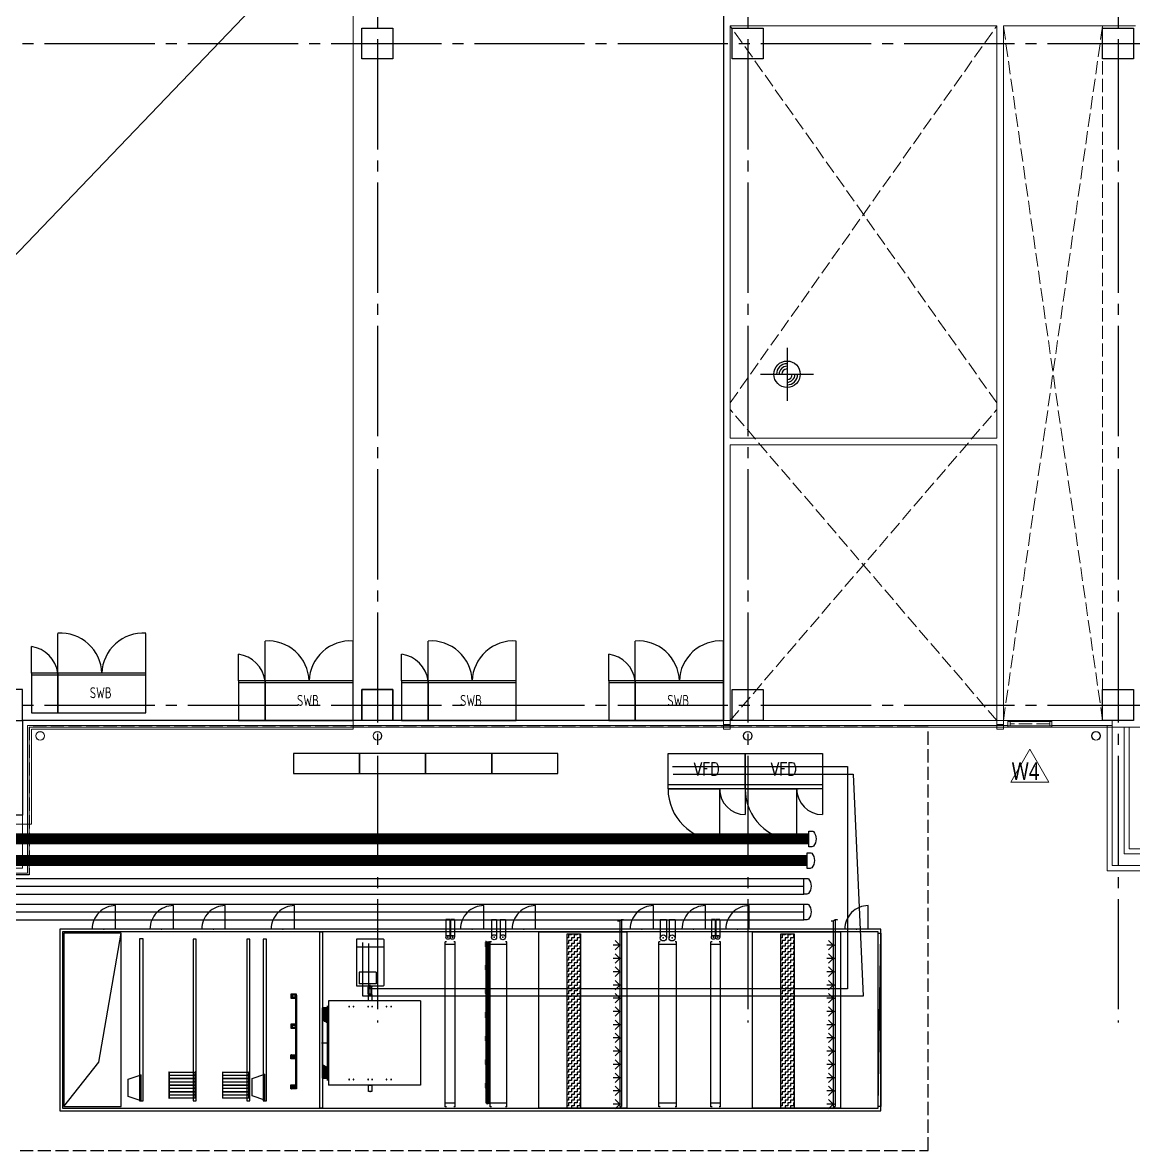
# Model space of a CAD drawing. Extents: x -18489 to 27370, y -8745 to 11880.
# Drawn here: x 15155 to 17675, y -1010 to 1547 of the extents above; entities that cross this region are included whole.
import ezdxf
from ezdxf.enums import TextEntityAlignment as Align

# ---------------------------------------------------------------- set-up
doc = ezdxf.new("R2010")
doc.units = 0
doc.header["$LTSCALE"] = 100
for name, pattern in [('188K-SM-03-F10-MECH-EQ-Y2257103$0$CENTER', [2, 1.25, -0.25, 0.25, -0.25]), ('188K-SM-03-F10-MECH-EQ-Y2257103$0$Hidden H04', [23, 15, -8]), ('X-S-FAB-L10$0$COL-CEN-LIN', [3.25, 2.5, -0.25, 0.25, -0.25]), ('X-S-FAB-L10$0$HIDDEN', [0.4, 0.3, -0.1])]:
    doc.linetypes.add(name, pattern=pattern)
for name, color, linetype in [('188K-SM-03-F10-ELEC-EQ-Y2257103$0$E-PANEL', 255, 'Continuous'), ('188K-SM-03-F10-ELEC-EQ-Y2257103$0$E-VFD-PNL', 150, 'Continuous'), ('188K-SM-03-F10-ELEC-EQ-Y2257103$0$MAU遮蔽線點料1', 7, 'Continuous'), ('188K-SM-03-F10-ELEC-EQ-Y2257103$0$MAU遮蔽線點料2', 1, 'Continuous'), ('188K-SM-03-F10-MECH-EQ-Y2257103$0$ARW', 151, 'Continuous'), ('188K-SM-03-F10-MECH-EQ-Y2257103$0$FLC', 40, 'Continuous'), ('188K-SM-03-F10-MECH-EQ-Y2257103$0$HEPA', 6, 'Continuous'), ('188K-SM-03-F10-MECH-EQ-Y2257103$0$MOTOR', 7, 'Continuous'), ('188K-SM-03-F10-MECH-EQ-Y2257103$0$擋水簾', 151, 'Continuous'), ('188K-SM-03-F10-MECH-EQ-Y2257103$0$桶濾', 125, 'Continuous'), ('188K-SM-07-F10-MECH-WWR-PIPE-Y2257103$0$M-P-CHR1-S', 20, 'Continuous'), ('188K-SM-07-F10-MECH-WWR-PIPE-Y2257103$0$M-P-CHS1-D', 5, 'Continuous'), ('188K-SM-07-F10-MECH-WWR-PIPE-Y2257103$0$M-P-PIPE-29', 6, 'Continuous'), ('188K-SM-07-F10-MECH-WWR-PIPE-Y2257103$0$M-P-PIPE-35', 1, 'Continuous'), ('X-S-FAB-L10$0$0-DIM-INT', 8, 'Continuous'), ('X-S-FAB-L10$0$0-DIM-TXT', 8, 'Continuous'), ('X-S-FAB-L10$0$A-OBJE-MEP', 8, 'Continuous'), ('X-S-FAB-L10$0$A-WALL-EX', 8, 'Continuous'), ('X-S-FAB-L10$0$A-WALL-IN', 8, 'Continuous'), ('X-S-FAB-L10$0$BLOCK', 8, 'Continuous'), ('X-S-FAB-L10$0$CCL', 8, 'X-S-FAB-L10$0$COL-CEN-LIN'), ('X-S-FAB-L10$0$COL-S', 8, 'Continuous'), ('X-S-FAB-L10$0$HID', 8, 'X-S-FAB-L10$0$HIDDEN'), ('X-S-FAB-L10$0$OPEN', 8, 'Continuous'), ('X-S-FAB-L10$0$S-FNDN', 8, 'Continuous'), ('X-S-FAB-L10$0$S-SLAB-SHOW', 8, 'Continuous'), ('X-S-FAB-L10$0$S-WALL', 8, 'Continuous'), ('X-S-FAB-L10$0$W label', 8, 'Continuous'), ('X-S-FAB-L10$0$Window', 8, 'Continuous')]:
    doc.layers.add(name, color=color, linetype=linetype)
doc.styles.add('188K-SM-03-F10-ELEC-EQ-Y2257103$0$aa-txt', font='simplex.shx', dxfattribs={"width": 0.6})
doc.styles.add('188K-SM-03-F10-ELEC-EQ-Y2257103$0$X-F-L25-E-PDP-EQ-200K$0$AA-TXT', font='isocp.shx', dxfattribs={"bigfont": 'chineset.shx'})
doc.styles.add('X-S-FAB-L10$0$CHINA', font='simplex.shx', dxfattribs={"width": 0.75, "bigfont": 'chineset.shx'})
doc.styles.add('X-S-FAB-L10$0$Standard', font='', dxfattribs={"width": 0.8})
doc.styles.add('X-S-FAB-L10$0$TG_NOTE_TEXT', font='simplex.shx', dxfattribs={"width": 0.75, "bigfont": 'chineset.shx'})
doc.styles.get('X-S-FAB-L10$0$Standard').set_extended_font_data('Microsoft JhengHei')

# ---------------------------------------------------------------- blocks, each defined once
blk = doc.blocks.new('X-S-FAB-L10$0$FAB2-L05')
at = {"layer": 'X-S-FAB-L10$0$CCL'}
for p, q in [((-10200, 11005), (-10200, 0)), ((-9360, 11005), (-9360, 0)), ((-8520, 11005), (-8520, 0)), ((-26880, 2220), (1210, 2220)), ((-26880, 720), (1210, 720))]:
    blk.add_line(p, q, dxfattribs=at)
at = {"layer": 'X-S-FAB-L10$0$COL-S'}
for points in [[(-10235, 2255), (-10165, 2255), (-10165, 2185), (-10235, 2185)], [(-9395, 2255), (-9325, 2255), (-9325, 2185), (-9395, 2185)], [(-8555, 2255), (-8485, 2255), (-8485, 2185), (-8555, 2185)], [(-10235, 755), (-10165, 755), (-10165, 685), (-10235, 685)], [(-9395, 755), (-9325, 755), (-9325, 685), (-9395, 685)], [(-8555, 755), (-8485, 755), (-8485, 685), (-8555, 685)]]:
    blk.add_lwpolyline(points, close=True, dxfattribs=at)
blk = doc.blocks.new('X-S-FAB-L10$0$水標記 24[41]_1', base_point=(17440, -50))
at = {"layer": 'X-S-FAB-L10$0$W label', "color": 1, "lineweight": 0, "flags": 128}
blk.add_lwpolyline([(17396.7, -175), (17483.3, -175), (17440, -100)], close=True, dxfattribs=at)
at = {"layer": 'X-S-FAB-L10$0$W label', "color": 6, "lineweight": 0, "insert": (17398.8, -170), "char_height": 40, "attachment_point": 7, "style": 'X-S-FAB-L10$0$Standard'}
blk.add_mtext('\\A1;{\\pql;\\pt0;\\fMicrosoft JhengHei|b0|i0|c136|p34;W4\\fMicrosoft JhengHei|b0|i0|c136|p34;\\fMicrosoft JhengHei|b0|i0|c136|p34;\\fMicrosoft JhengHei|b0|i0|c136|p34;}', dxfattribs=at)
blk = doc.blocks.new('X-S-FAB-L10$0$通用_百葉窗[10]_1')
at = {"layer": 'X-S-FAB-L10$0$Window', "color": 1, "lineweight": 0}
for p, q in [((17390, -47.5), (17390, -37.5)), ((17390, -37.5), (17395, -37.5)), ((17390, -47.5), (17395, -47.5)), ((17485, -37.5), (17395, -37.5)), ((17395, -47.5), (17395, -37.5)), ((17485, -47.5), (17395, -47.5)), ((17485, -47.5), (17485, -37.5)), ((17490, -37.5), (17485, -37.5)), ((17490, -47.5), (17485, -47.5)), ((17490, -47.5), (17490, -37.5))]:
    blk.add_line(p, q, dxfattribs=at)
at = {"layer": 'X-S-FAB-L10$0$Window', "color": 1, "linetype": 'X-S-FAB-L10$0$HIDDEN', "lineweight": 0}
blk.add_line((17485, -42.5), (17395, -42.5), dxfattribs=at)
at = {"layer": 'X-S-FAB-L10$0$W label', "color": 1, "lineweight": 0}
blk.add_blockref('X-S-FAB-L10$0$水標記 24[41]_1', (17440, -50), dxfattribs=at)
blk = doc.blocks.new('X-S-FAB-L10')
at = {"layer": 'DefPoints'}
blk.add_lwpolyline([(16745, -35), (15995, -35), (15995, 35), (15925, 35), (15925, -35), (15155, -35), (15155, 35), (15085, 35), (15085, -35), (15155, -35), (15155, -250), (13920, -250), (19914.055, 6000), (21180, 7320), (21180, 5520), (23465, 5520), (23485, 3587.5), (24315, 3587.5), (24315, 1870), (17075, 1870), (17075, 2060), (16745, 2060), (16745, -21.034)], close=True, dxfattribs=at)
at = {"layer": 'X-S-FAB-L10$0$0-DIM-INT'}
for p, q in [((16889.179, 810), (16889.179, 690)), ((16829.179, 750), (16949.179, 750))]:
    blk.add_line(p, q, dxfattribs=at)
blk.add_circle((16889.179, 750), 30, dxfattribs=at)
for radius, start, end in [(24, 90, 180), (18, 90, 180), (12, 90, 180), (24, 270, 0), (18, 270, 0), (12, 270, 0)]:
    blk.add_arc((16889.179, 750), radius, start, end, dxfattribs=at)
at = {"layer": 'X-S-FAB-L10$0$A-OBJE-MEP', "lineweight": 0, "flags": 128}
for points in [[(15204.5, -70, 1), (15185.5, -70, 1)], [(15969.5, -70, 1), (15950.5, -70, 1)], [(16809.5, -70, 1), (16790.5, -70, 1)], [(17599.5, -70, 1), (17580.5, -70, 1)]]:
    blk.add_lwpolyline(points, format="xyb", close=True, dxfattribs=at)
at = {"layer": 'X-S-FAB-L10$0$A-OBJE-MEP', "lineweight": 0}
for centre in [(15195, -70), (15960, -70), (16800, -70), (17590, -70)]:
    blk.add_circle(centre, 10, dxfattribs=at)
at = {"layer": 'X-S-FAB-L10$0$A-WALL-EX', "lineweight": 0}
for p, q in [((15170, -46.5), (15166.5, -46.5)), ((15166.5, -46.5), (15166.5, -50)), ((15170, -46.5), (15166.5, -46.5)), ((15166.5, -50), (15166.5, -370)), ((17390, -46.5), (15170, -46.5)), ((17390, -46.5), (17390, -35)), ((17490, -35), (17390, -35)), ((17390, -50), (17390, -46.5)), ((17390, -50), (17490, -50)), ((17490, -35), (17490, -46.5)), ((17615, -46.5), (17490, -46.5)), ((17490, -46.5), (17490, -50)), ((17627, -35), (17615, -35)), ((17627, -35), (17615, -35)), ((17615, -46.5), (17627, -46.5)), ((17615, -46.5), (17627, -46.5)), ((17627, -46.5), (17627, -35)), ((15166.5, -381.5), (15135, -381.5)), ((15166.5, -381.5), (15166.5, -370)), ((15166.5, -381.5), (15166.5, -370))]:
    blk.add_line(p, q, dxfattribs=at)
at = {"layer": 'X-S-FAB-L10$0$A-WALL-EX', "lineweight": 0, "flags": 128}
for points in [[(15155, -35), (15166.5, -35)], [(15155, -35), (15155, -370)], [(17390, -35), (15166.5, -35)], [(15170, -381.5), (15170, -50)], [(15170, -50), (17390, -50)], [(15170, -50), (17615, -50)], [(15170, -50), (17615, -50)], [(15170, -50), (17615, -50)], [(15170, -50), (17615, -50)], [(15170, -50), (17615, -50)], [(15170, -50), (17615, -50)], [(15170, -50), (17615, -50)], [(17615, -35), (17490, -35)], [(17490, -50), (17615, -50)], [(17615, -35), (17627, -35)], [(17615, -46.5), (17615, -364)], [(17615, -50), (17615, -46.5)], [(17627, -364), (17627, -35)], [(15155, -370), (15135, -370)], [(15170, -385), (15170, -381.5)], [(17615, -376), (17615, -364)], [(17615, -376), (18505, -376)], [(18493, -364), (17627, -364)], [(15123.5, -385), (15170, -385)]]:
    blk.add_lwpolyline(points, dxfattribs=at)
at = {"layer": 'X-S-FAB-L10$0$A-WALL-IN', "lineweight": 0}
for p, q in [((16745, 1555), (16745, -44)), ((16760, 605), (16760, 1540)), ((16760, 1540), (17365, 1540)), ((17365, 1540), (17365, 605)), ((17380, -44), (17380, 1540)), ((17380, 1540), (17680, 1540)), ((17365, 605), (16760, 605)), ((16760, -44), (16760, 590)), ((16760, 590), (17365, 590)), ((17365, 590), (17365, -44)), ((16745, -44), (16760, -44)), ((17365, -44), (17380, -44))]:
    blk.add_line(p, q, dxfattribs=at)
at = {"layer": 'X-S-FAB-L10$0$A-WALL-IN', "lineweight": 0, "flags": 128}
for points in [[(17627, -35), (17627, -50)], [(17627, -50), (17653.7, -50)], [(17653.7, -50), (17653.7, -337.25)], [(17665, -325.95), (17665, -50)], [(17665, -50), (18454.95, -50)], [(18454.95, -325.95), (17665, -325.95)], [(17653.7, -337.25), (17665, -337.25)], [(17665, -337.25), (18454.95, -337.25)]]:
    blk.add_lwpolyline(points, dxfattribs=at)
at = {"layer": 'X-S-FAB-L10$0$COL-S'}
for p, q in [((15925, 1535), (15995, 1535)), ((15925, 1465), (15925, 1535)), ((15995, 1535), (15995, 1465)), ((16765, 1535), (16835, 1535)), ((16765, 1465), (16765, 1535)), ((16835, 1535), (16835, 1465)), ((17605, 1535), (17675, 1535)), ((17605, 1465), (17605, 1535)), ((17675, 1535), (17675, 1465)), ((15995, 1465), (15925, 1465)), ((16835, 1465), (16765, 1465)), ((17675, 1465), (17605, 1465)), ((15925, 35), (15995, 35)), ((15925, -35), (15925, 35)), ((15995, 35), (15995, -35)), ((16765, 35), (16835, 35)), ((16765, -35), (16765, 35)), ((16835, 35), (16835, -35)), ((17605, 35), (17675, 35)), ((17605, -35), (17605, 35)), ((17675, 35), (17675, -35)), ((15995, -35), (15925, -35)), ((16835, -35), (16765, -35)), ((17675, -35), (17605, -35))]:
    blk.add_line(p, q, dxfattribs=at)
at = {"layer": 'X-S-FAB-L10$0$HID'}
for p, q in [((17209, -50), (15170, -50)), ((15170, -50), (15170, -385)), ((17209, -1010), (17209, -50)), ((15170, -385), (15120, -385)), ((2509.405, -1010), (17209, -1010))]:
    blk.add_line(p, q, dxfattribs=at)
at = {"layer": 'X-S-FAB-L10$0$OPEN', "linetype": 'X-S-FAB-L10$0$HIDDEN', "lineweight": 0}
for p, q in [((16760, 685), (17365, 1540)), ((17365, 685), (16760, 1540)), ((17380, -35), (17380, 1540)), ((17380, 1540), (17605, 1540)), ((17380, -35), (17605, 1540)), ((17605, -35), (17380, 1540)), ((17605, 1540), (17605, -35)), ((16760, -35), (17365, 670)), ((17365, -35), (16760, 670)), ((17605, -35), (17380, -35))]:
    blk.add_line(p, q, dxfattribs=at)
at = {"layer": 'X-S-FAB-L10$0$S-FNDN', "lineweight": 0, "flags": 128}
blk.add_lwpolyline([(11070, 4530), (11935, 4530), (11935, -55), (12665, -55), (12665, -270), (15175, -270), (15175, -55), (15905, -55), (15905, 4530), (16672.5, 4530), (16672.5, 5003), (15905, 5003), (15905, 9055), (11935, 9055), (11935, 5003), (11070, 5003)], close=True, dxfattribs=at)
at = {"layer": 'X-S-FAB-L10$0$S-SLAB-SHOW', "lineweight": 0, "flags": 128}
for points in [[(17615, -376), (18505, -376), (18505, -326), (17914, -326), (17914, -198), (17904, -198), (17904, -178), (17940, -178), (17940, -50), (17615, -50)], [(17665, -50), (17665, -326), (17914, -326), (17914, -198), (17904, -198), (17904, -178), (17940, -178), (17940, -50)]]:
    blk.add_lwpolyline(points, close=True, dxfattribs=at)
at = {"layer": 'X-S-FAB-L10$0$S-WALL', "lineweight": 0}
for p, q in [((16745, -33), (16745, -55)), ((16760, -55), (16760, -33)), ((17365, -33), (17365, -55)), ((17380, -55), (17380, -33)), ((16745, -55), (16760, -55)), ((17365, -55), (17380, -55))]:
    blk.add_line(p, q, dxfattribs=at)
at = {"layer": 'X-S-FAB-L10$0$BLOCK'}
blk.add_blockref('X-S-FAB-L10$0$FAB2-L05', (26160, -720), dxfattribs=at)
at = {"layer": 'X-S-FAB-L10$0$Window', "lineweight": 0}
blk.add_blockref('X-S-FAB-L10$0$通用_百葉窗[10]_1', (0, 0), dxfattribs=at)
at = {"style": 'X-S-FAB-L10$0$TG_NOTE_TEXT', "width": 0.5, "flags": 1}
for p in [(7463.301, 9020), (18268.251, 8649), (11197.77, 4800.167), (16485.801, 4800.167), (25420.27, 2635), (13360, 320.001, 0), (7463.301, -33.333)]:
    blk.add_attdef('WH', text='', height=20, dxfattribs=at).set_placement(p, align=Align.BOTTOM_LEFT)
at = {"width": 0.5}
for style, p in [('X-S-FAB-L10$0$TG_NOTE_TEXT', (7585, 9020)), ('X-S-FAB-L10$0$TG_NOTE_TEXT', (18389.95, 8649)), ('X-S-FAB-L10$0$TG_NOTE_TEXT', (11117.5, 4813.5)), ('X-S-FAB-L10$0$TG_NOTE_TEXT', (16607.5, 4813.5)), ('X-S-FAB-L10$0$TG_NOTE_TEXT', (25350, 2635)), ('X-S-FAB-L10$0$Standard', (13129.375, 325.001, 0)), ('X-S-FAB-L10$0$TG_NOTE_TEXT', (7585, -20))]:
    blk.add_attdef('DESC', text='', height=10, dxfattribs=dict(at, style=style)).set_placement(p, align=Align.BOTTOM_LEFT)
for tag, style, p in [('TYPE', 'X-S-FAB-L10$0$TG_NOTE_TEXT', (7619.286, 9020)), ('NO', 'X-S-FAB-L10$0$TG_NOTE_TEXT', (7650.095, 9020)), ('TYPE', 'X-S-FAB-L10$0$TG_NOTE_TEXT', (18424.236, 8649)), ('NO', 'X-S-FAB-L10$0$TG_NOTE_TEXT', (18455.045, 8649)), ('NO', 'X-S-FAB-L10$0$TG_NOTE_TEXT', (11088.595, 4813.5)), ('TYPE', 'X-S-FAB-L10$0$TG_NOTE_TEXT', (11151.786, 4813.5)), ('TYPE', 'X-S-FAB-L10$0$TG_NOTE_TEXT', (16641.786, 4813.5)), ('NO', 'X-S-FAB-L10$0$TG_NOTE_TEXT', (16672.595, 4813.5)), ('NO', 'X-S-FAB-L10$0$TG_NOTE_TEXT', (25313, 2635)), ('TYPE', 'X-S-FAB-L10$0$TG_NOTE_TEXT', (25350, 2635)), ('NO', 'X-S-FAB-L10$0$Standard', (13100, 320.001, 0)), ('TYPE', 'X-S-FAB-L10$0$Standard', (13129.375, 320.001, 0)), ('TYPE', 'X-S-FAB-L10$0$TG_NOTE_TEXT', (7619.286, -20)), ('NO', 'X-S-FAB-L10$0$TG_NOTE_TEXT', (7650.095, -20))]:
    blk.add_attdef(tag, text='', height=10, dxfattribs=dict(at, style=style)).set_placement(p, align=Align.BOTTOM_RIGHT)
at = {"style": 'X-S-FAB-L10$0$TG_NOTE_TEXT', "width": 0.5, "flags": 1}
for rotation, p in [(180, (43, 7480)), (180, (943, 7480)), (90, (24310, 3717.77)), (270, (17080, 1711.699))]:
    blk.add_attdef('WH', text='', height=20, rotation=rotation, dxfattribs=at).set_placement(p, align=Align.BOTTOM_LEFT)
at = {"width": 0.5}
for rotation, style, p in [(180, 'X-S-FAB-L10$0$Standard', (317.625, 7480)), (180, 'X-S-FAB-L10$0$Standard', (1217.625, 7480)), (90, 'X-S-FAB-L10$0$TG_NOTE_TEXT', (24310, 3647.5)), (270, 'X-S-FAB-L10$0$TG_NOTE_TEXT', (17080, 1605))]:
    blk.add_attdef('DESC', text='', height=10, rotation=rotation, dxfattribs=dict(at, style=style)).set_placement(p, align=Align.BOTTOM_LEFT)
for tag, rotation, style, p in [('TYPE', 180, 'X-S-FAB-L10$0$Standard', (317.625, 7480)), ('NO', 180, 'X-S-FAB-L10$0$Standard', (347, 7480)), ('TYPE', 180, 'X-S-FAB-L10$0$Standard', (1217.625, 7480)), ('NO', 180, 'X-S-FAB-L10$0$Standard', (1247, 7480)), ('TYPE', 90, 'X-S-FAB-L10$0$TG_NOTE_TEXT', (24310, 3647.5)), ('NO', 90, 'X-S-FAB-L10$0$TG_NOTE_TEXT', (24310, 3610.5)), ('TYPE', 270, 'X-S-FAB-L10$0$TG_NOTE_TEXT', (17080, 1605)), ('NO', 270, 'X-S-FAB-L10$0$TG_NOTE_TEXT', (17080, 1573))]:
    blk.add_attdef(tag, text='', height=10, rotation=rotation, dxfattribs=dict(at, style=style)).set_placement(p, align=Align.BOTTOM_RIGHT)
at = {"layer": 'X-S-FAB-L10$0$0-DIM-TXT', "style": 'X-S-FAB-L10$0$CHINA', "width": 0.75}
for p in [(667.414, 7855.1, -2689.4), (22627.353, 6728.814), (25644.722, 6728.814), (24778.787, 5569.051), (1118.252, 4980), (417.801, 4594.623), (23874.84, 4355), (22927.43, 4330.122), (23749.869, 3901.367), (417.801, 3765.236), (1118.252, 3730), (417.801, 3115.79), (536.882, 2227.832), (16908.994, 1782.652), (888.445, 880.466), (16977.43, 750), (18878.841, 750), (25641.221, 553.233), (21364.03, 526.894)]:
    blk.add_attdef('HIG', text='', height=80, dxfattribs=at).set_placement(p, align=Align.MIDDLE_LEFT)
blk = doc.blocks.new('188K-SM-03-F10-MECH-EQ-Y2257103$0$A$C133B1A89')
at = {"color": 1}
for p, q in [((0, 3970), (0, 230)), ((0, 3970), (30, 3970)), ((220, 3880), (0, 3880)), ((190, 3970), (220, 3970)), ((220, 3970), (220, 230)), ((220, 280), (0, 280)), ((0, 230), (30, 230)), ((15, -275), (15, 127)), ((105, -275), (105, 127)), ((115, -275), (115, 127)), ((190, 230), (220, 230)), ((205, -275), (205, 127)), ((15, -275), (105, -275)), ((115, -275), (205, -275))]:
    blk.add_line(p, q, dxfattribs=at)
for centre in [(60, 127), (160, 127)]:
    blk.add_circle(centre, 44.5, dxfattribs=at)
for p in [(60, 127), (160, 127)]:
    blk.add_point(p, dxfattribs=at)
blk = doc.blocks.new('188K-SM-03-F10-MECH-EQ-Y2257103$0$A$C46594869')
at = {"color": 4}
for p, q in [((-50, 3970), (-50, 230)), ((-50, 3970), (-20, 3970)), ((350, 3880), (-50, 3880)), ((320, 3970), (350, 3970)), ((350, 3970), (350, 230)), ((350, 280), (-50, 280)), ((-50, 230), (-20, 230)), ((-20, -275), (-20, 140)), ((120, -275), (120, 140)), ((180, -275), (180, 140)), ((320, 230), (350, 230)), ((320, -275), (320, 140)), ((120, -275), (-20, -275)), ((320, -275), (180, -275))]:
    blk.add_line(p, q, dxfattribs=at)
for centre in [(50, 140), (250, 140)]:
    blk.add_circle(centre, 69.9, dxfattribs=at)
for p in [(50, 140), (250, 140)]:
    blk.add_point(p, dxfattribs=at)
blk = doc.blocks.new('188K-SM-03-F10-MECH-EQ-Y2257103$0$eli')
at = {"layer": '188K-SM-03-F10-MECH-EQ-Y2257103$0$擋水簾'}
for p, q in [((-48, 17), (-47, 16)), ((-46, 17), (-46, 17)), ((-42, 18), (-41, 21)), ((-40, 21), (-38, 21)), ((-40, 18), (-39, 20)), ((-39, 20), (-38, 20)), ((-5, 2), (-12, 7)), ((-4, 3), (-9, 6)), ((20, 24), (9, 13)), ((21, 23), (10, 11))]:
    blk.add_line(p, q, dxfattribs=at)
for centre, radius, start, end in [((-60, 16), 0.892, 56.5251, 332.9034), ((-46, 16), 0.841, 225, 45), ((-40, 20), 1.19, 90, 155), ((-39, 20), 0.595, 90, 155), ((-38, 21), 0.595, 270, 90), ((0, 8), 8.33, 233.7229, 329.3372), ((0, 8), 7.14, 233.7229, 329.3372), ((7, 4), 0.595, 329.3372, 149.3372), ((40, 31), 0.892, 241.4202, 146.5072)]:
    blk.add_arc(centre, radius, start, end, dxfattribs=at)
for centre, major_axis, ratio, start_param, end_param in [((-45, -34), (54.7, 1), 0.945652, 1.612744, 1.817259), ((-45, -34), (54.7, 1), 0.945652, 0.892621, 1.570796), ((-2, 15), (13.6, 1.8), 0.565217, 3.706747, 4.814407), ((-3, 15), (14.6, 2.6), 0.6, 4.193923, 5.58693), ((-3, 15), (13.5, 2.4), 0.565217, -1.468778, -0.576163), ((30, 18), (13.2, 9.6), 0.581818, 0.469896, 1.87896)]:
    blk.add_ellipse(centre, major_axis=major_axis, ratio=ratio, start_param=start_param, end_param=end_param, dxfattribs=at)
for points, knots in [([(-42, 18), (-45, 19), (-48, 19), (-54, 18), (-57, 17), (-60, 17)], [4.6316548, 4.6316548, 4.6316548, 4.6316548, 4.809552, 4.809552, 4.958975, 4.958975, 4.958975, 4.958975]), ([(-13, 9), (-14, 10), (-16, 11), (-20, 13), (-24, 15), (-32, 17), (-36, 18), (-40, 18), (-40, 18), (-40, 18)], [4.0840634, 4.0840634, 4.0840634, 4.0840634, 4.1613431, 4.1613431, 4.3774127, 4.3774127, 4.5934823, 4.5934823, 4.6006647, 4.6006647, 4.6006647, 4.6006647]), ([(39, 31), (39, 31), (38, 32), (36, 32), (34, 31), (30, 30), (28, 29), (25, 27), (23, 26), (21, 24), (20, 24), (20, 23)], [6.799371, 6.799371, 6.799371, 6.799371, 6.892242, 6.892242, 7.324796, 7.324796, 7.671916, 7.671916, 8.019037, 8.019037, 8.162145, 8.162145, 8.162145, 8.162145])]:
    blk.add_open_spline(points, degree=3, knots=knots, dxfattribs=at)
blk = doc.blocks.new('188K-SM-03-F10-MECH-EQ-Y2257103$0$A$C1EE42846')
at = {"color": 4}
for p, q in [((0, 3970), (0, 230)), ((0, 3970), (30, 3970)), ((380, 3880), (0, 3880)), ((350, 3970), (380, 3970)), ((380, 3970), (380, 230)), ((380, 280), (0, 280)), ((0, 230), (30, 230)), ((33, -275), (33, 127)), ((147, -275), (147, 127)), ((233, -275), (233, 127)), ((347, -275), (347, 129)), ((350, 230), (380, 230)), ((147, -275), (33, -275)), ((347, -275), (233, -275))]:
    blk.add_line(p, q, dxfattribs=at)
for centre in [(90, 127), (290, 127)]:
    blk.add_circle(centre, 57.1, dxfattribs=at)
for p in [(90, 127), (290, 127)]:
    blk.add_point(p, dxfattribs=at)
at = {"xscale": -0.9824656600831077, "yscale": 0.9824656600831077, "zscale": 0.9824656600831077, "rotation": 180}
for p in [(442, 3905), (442, 3882), (442, 3859), (442, 3790), (442, 3767), (442, 3744), (442, 3721), (442, 3698), (442, 3675), (442, 3652), (442, 3629), (442, 3606), (442, 3583), (442, 3836), (442, 3813), (442, 3560), (442, 3537), (442, 3514), (442, 3491), (442, 3468), (442, 3445), (442, 3422), (442, 3399), (442, 3376), (442, 3353), (442, 3330), (442, 3307), (442, 3284), (442, 3261), (442, 3238), (442, 3215), (442, 3192), (442, 3169), (442, 3146), (442, 3123), (442, 3100), (442, 3077), (442, 3054), (442, 3031), (442, 3008), (442, 2985), (442, 2962), (442, 2939), (442, 2916), (442, 2893), (442, 2870), (442, 2847), (442, 2824), (442, 2801), (442, 2778), (442, 2755), (442, 2732), (442, 2709), (442, 2686), (442, 2663), (442, 2640), (442, 2617), (442, 2594), (442, 2571), (442, 2548), (442, 2525), (442, 2502), (442, 2479), (442, 2456), (442, 2433), (442, 2410), (442, 2387), (442, 2364), (442, 2341), (442, 2318), (442, 2295), (442, 2272), (442, 2249), (442, 2226), (442, 2203), (442, 2180), (442, 2157), (442, 2134), (442, 2111), (442, 2088), (442, 2065), (442, 2042), (442, 2019), (442, 1996), (442, 1973), (442, 1950), (442, 1927), (442, 1904), (442, 1881), (442, 1858), (442, 1835), (442, 1812), (442, 1789), (442, 1766), (442, 1743), (442, 1720), (442, 1697), (442, 1674), (442, 1651), (442, 1628), (442, 1605), (442, 1582), (442, 1559), (442, 1536), (442, 1513), (442, 1490), (442, 1467), (442, 1444), (442, 1421), (442, 1398), (442, 1375), (442, 1352), (442, 1329), (442, 1306), (442, 1283), (442, 1260), (442, 1237), (442, 1214), (442, 1191), (442, 1168), (442, 1145), (442, 1122), (442, 1099), (442, 1076), (442, 1053), (442, 1030), (442, 1007), (442, 984), (442, 961), (442, 938), (442, 915), (442, 892), (442, 869), (442, 846), (442, 823), (442, 800), (442, 777), (442, 754), (442, 731), (442, 708), (442, 685), (442, 662), (442, 639), (442, 616), (442, 593), (442, 570), (442, 547), (442, 524), (442, 501), (442, 478), (442, 455), (442, 432), (442, 409), (442, 386), (442, 363), (442, 340), (442, 317), (442, 294), (442, 271), (442, 248)]:
    blk.add_blockref('188K-SM-03-F10-MECH-EQ-Y2257103$0$eli', p, dxfattribs=at)
blk = doc.blocks.new('188K-SM-03-F10-MECH-EQ-Y2257103$0$A$C20831D72')
at = {"color": 1}
for p, q in [((0, 3970), (0, 230)), ((0, 3970), (30, 3970)), ((220, 3880), (0, 3880)), ((190, 3970), (220, 3970)), ((220, 3970), (220, 230)), ((220, 280), (0, 280)), ((0, 230), (30, 230)), ((15, -275), (15, 127)), ((105, -275), (105, 127)), ((115, -275), (115, 127)), ((190, 230), (220, 230)), ((205, -275), (205, 127)), ((15, -275), (105, -275)), ((115, -275), (205, -275))]:
    blk.add_line(p, q, dxfattribs=at)
for centre in [(60, 127), (160, 127)]:
    blk.add_circle(centre, 44.5, dxfattribs=at)
for p in [(60, 127), (160, 127)]:
    blk.add_point(p, dxfattribs=at)
blk = doc.blocks.new('188K-SM-03-F10-MECH-EQ-Y2257103$0$%%C7 孔徑')
at = {"color": 4}
blk.add_circle((0, 0), 3.5, dxfattribs=at)
blk.add_point((0, 0))
blk = doc.blocks.new('188K-SM-03-F10-MECH-EQ-Y2257103$0$A$C6e2866f5')
blk.add_lwpolyline([(45, -105), (-45, -105), (-45, 25), (45, 25)], close=True)
at = {"linetype": '188K-SM-03-F10-MECH-EQ-Y2257103$0$Hidden H04', "lineweight": -3}
for points in [[(-20, 0), (20, 0), (20, -80), (-20, -80)], [(-18, -2), (18, -2), (18, -78), (-18, -78)]]:
    blk.add_lwpolyline(points, close=True, dxfattribs=at)
for p in [(-37, 17), (0, 17), (37, 17), (-37, -40), (36.75, -40)]:
    blk.add_blockref('188K-SM-03-F10-MECH-EQ-Y2257103$0$%%C7 孔徑', p)
at = {"xscale": -1, "rotation": 180}
for p in [(-37, -97), (0, -97), (37, -97)]:
    blk.add_blockref('188K-SM-03-F10-MECH-EQ-Y2257103$0$%%C7 孔徑', p, dxfattribs=at)
blk = doc.blocks.new('188K-SM-03-F10-MECH-EQ-Y2257103$0$A$C3A4033FF')
blk.add_blockref('188K-SM-03-F10-MECH-EQ-Y2257103$0$A$C6e2866f5', (-20, 0))
blk = doc.blocks.new('188K-SM-03-F10-MECH-EQ-Y2257103$0$FLC-1250-W')
at = {"layer": '188K-SM-03-F10-MECH-EQ-Y2257103$0$FLC'}
for p, q in [((0, 796), (0, -796)), ((130, 796), (130, -796))]:
    blk.add_line(p, q, dxfattribs=at)
at = {"layer": '188K-SM-03-F10-MECH-EQ-Y2257103$0$FLC', "color": 1}
for p, q in [((20, 546), (20, 796)), ((40, 534), (40, 796)), ((60, 523), (60, 796)), ((80, 511), (80, 796)), ((100, 500), (100, 796)), ((120, 488), (120, 796)), ((20, -796), (20, -450)), ((40, -796), (40, -462)), ((60, -796), (60, -473)), ((80, -796), (80, -485)), ((100, -796), (100, -496)), ((120, -796), (120, -508))]:
    blk.add_line(p, q, dxfattribs=at)
at = {"layer": '188K-SM-03-F10-MECH-EQ-Y2257103$0$FLC', "color": 1, "linetype": '188K-SM-03-F10-MECH-EQ-Y2257103$0$CENTER', "ltscale": 5}
blk.add_line((-25, 0), (152, 0), dxfattribs=at)
at = {"layer": '188K-SM-03-F10-MECH-EQ-Y2257103$0$FLC'}
for centre, start, end in [((5, 796), 0, 180), ((15, 796), 0, 180), ((25, 796), 0, 180), ((35, 796), 0, 180), ((45, 796), 0, 180), ((55, 796), 0, 180), ((65, 796), 0, 180), ((75, 796), 0, 180), ((85, 796), 0, 180), ((95, 796), 0, 180), ((105, 796), 0, 180), ((115, 796), 0, 180), ((125, 796), 0, 180), ((125, 796), 0, 180), ((125, 796), 0, 180), ((125, 796), 0, 180), ((125, 796), 0, 180), ((125, 796), 0, 180), ((125, 796), 0, 180), ((125, 796), 0, 180), ((125, 796), 0, 180), ((125, 796), 0, 180), ((125, 796), 0, 180), ((125, 796), 0, 180), ((5, -796), 180, 0), ((15, -796), 180, 0), ((25, -796), 180, 0), ((35, -796), 180, 0), ((45, -796), 180, 0), ((55, -796), 180, 0), ((65, -796), 180, 0), ((75, -796), 180, 0), ((85, -796), 180, 0), ((95, -796), 180, 0), ((105, -796), 180, 0), ((115, -796), 180, 0), ((125, -796), 180, 0), ((125, -796), 180, 0), ((125, -796), 180, 0), ((125, -796), 180, 0), ((125, -796), 180, 0), ((125, -796), 180, 0), ((125, -796), 180, 0), ((125, -796), 180, 0), ((125, -796), 180, 0), ((125, -796), 180, 0), ((125, -796), 180, 0), ((125, -796), 180, 0)]:
    blk.add_arc(centre, 5, start, end, dxfattribs=at)
blk = doc.blocks.new('188K-SM-03-F10-MECH-EQ-Y2257103$0$%%C14 孔位')
at = {"color": 1}
blk.add_circle((0, 0), 7, dxfattribs=at)
blk.add_point((0, 0))
blk = doc.blocks.new('188K-SM-03-F10-MECH-EQ-Y2257103$0$A$C7940598F')
for p, q in [((0, 0), (0, 2085)), ((0, 2085), (1915, 2085)), ((1804, 2115), (111, 2115)), ((164, 2115), (164, 2085)), ((1751, 2115), (1751, 2085)), ((1915, 0), (1915, 2085)), ((0, 0), (1915, 0))]:
    blk.add_line(p, q)
for points in [[(-140, 1107.5), (0, 1107.5), (0, 1182.5), (-140, 1182.5)], [(1915, 1107.5), (2055, 1107.5), (2055, 1182.5), (1915, 1182.5)]]:
    blk.add_lwpolyline(points, close=True)
for p in [(-140, 1145), (2055, 1145)]:
    blk.add_point(p)
for p in [(131, 1620), (1784, 1620), (131, 1520), (1784, 1520), (131, 1190), (131, 1100), (1784, 1190), (1784, 1100), (131, 770), (1784, 770), (131, 670), (1784, 670)]:
    blk.add_blockref('188K-SM-03-F10-MECH-EQ-Y2257103$0$%%C14 孔位', p)
blk = doc.blocks.new('188K-SM-03-F10-MECH-EQ-Y2257103$0$HPF-610-292側視圖')
at = {"layer": '188K-SM-03-F10-MECH-EQ-Y2257103$0$HEPA'}
for p, q in [((0, 598), (292, 498)), ((0, 598), (0, 6)), ((0, 598), (25, 598)), ((25, 598), (25, 6)), ((292, 498), (292, 106)), ((292, 106), (0, 6)), ((25, 6), (0, 6))]:
    blk.add_line(p, q, dxfattribs=at)
blk = doc.blocks.new('188K-SM-03-F10-MECH-EQ-Y2257103$0$A$C03D53DB9')
at = {"layer": '188K-SM-03-F10-MECH-EQ-Y2257103$0$桶濾'}
for p, q in [((0, 72), (602, 72)), ((10, 0), (10, 145)), ((10, 145), (13, 145)), ((13, 0), (13, 145)), ((13, 143), (607, 143)), ((13, 2), (607, 2)), ((624, 72), (557, 72)), ((610, 145), (607, 145)), ((607, 145), (607, 0)), ((610, 145), (610, 0)), ((614, 127), (610, 127)), ((614, 17), (610, 17)), ((617, 11), (610, 11)), ((617, 6), (610, 6)), ((614, 127), (614, 17)), ((617, 107), (614, 107)), ((617, 102), (614, 102)), ((617, 108), (617, 100)), ((617, 12), (617, 4)), ((619, 109), (618, 109)), ((618, 109), (618, 99)), ((619, 99), (618, 99)), ((619, 13), (618, 13)), ((618, 13), (618, 3)), ((619, 3), (618, 3)), ((619, 99), (619, 109)), ((622, 106), (619, 109)), ((622, 103), (619, 99)), ((619, 3), (619, 13)), ((622, 10), (619, 13)), ((622, 7), (619, 3)), ((622, 106), (622, 103)), ((622, 10), (622, 7)), ((10, 0), (13, 0)), ((610, 0), (607, 0))]:
    blk.add_line(p, q, dxfattribs=at)
for centre, start, end in [((618, 108), 90, 180), ((618, 100), 180, 270), ((618, 12), 90, 180), ((618, 4), 180, 270)]:
    blk.add_arc(centre, 1, start, end, dxfattribs=at)
blk = doc.blocks.new('188K-SM-03-F10-MECH-EQ-Y2257103$0$Motor315L-頂視圖-東(50HZ)')
blk.add_line((45, -17), (45, -173))
at = {"layer": '188K-SM-03-F10-MECH-EQ-Y2257103$0$MOTOR', "color": 1, "linetype": '188K-SM-03-F10-MECH-EQ-Y2257103$0$CENTER', "ltscale": 20}
blk.add_line((0, 0), (0, -219), dxfattribs=at)
at = {"layer": '188K-SM-03-F10-MECH-EQ-Y2257103$0$MOTOR'}
for p, q in [((-310, -1077), (-310, -210)), ((300, -200), (-300, -200)), ((-135, -245), (250, -245)), ((-135, -511), (-135, -245)), ((-50, -195), (-50, -200)), ((-44, -185), (-44, -190)), ((44, -190), (-44, -190)), ((-40, -10), (40, -10)), ((-40, -10), (-40, -180)), ((40, -180), (-40, -180)), ((40, -10), (40, -180)), ((40, -17), (45, -17)), ((40, -173), (45, -173)), ((44, -185), (44, -190)), ((50, -195), (50, -200)), ((250, -511), (250, -245)), ((310, -1077), (310, -210)), ((-135, -511), (250, -511)), ((-310, -1077), (310, -1077)), ((-309, -1247), (-309, -1077)), ((-299, -1257), (299, -1257)), ((309, -1247), (309, -1077))]:
    blk.add_line(p, q, dxfattribs=at)
for centre, radius, start, end in [((-300, -210), 10, 90, 180), ((-44, -195), 5, 90, 180), ((-40, -185), 5, 90, 180), ((40, -185), 5, 0, 90), ((44, -195), 5, 0, 90), ((300, -210), 10, 0, 90), ((-299, -1247), 10, 180, 270), ((299, -1247), 10, 270, 0)]:
    blk.add_arc(centre, radius, start, end, dxfattribs=at)
blk = doc.blocks.new('188K-SM-03-F10-MECH-EQ-Y2257103$0$A$C0D54229D')
at = {"color": 2}
for q in [(0, -532), (532, 0)]:
    blk.add_line((0, 0), q, dxfattribs=at)
blk.add_arc((0, 0), 532, 270, 0, dxfattribs=at)
blk.add_point((266, 0))
blk = doc.blocks.new('188K-SM-03-F10-MECH-EQ-Y2257103$0$0-CRMAU-12W')
at = {"layer": '188K-SM-03-F10-MECH-EQ-Y2257103$0$ARW'}
h = blk.add_hatch(dxfattribs=at)
h.set_pattern_fill('ZIGZAG', color=256, scale=20, style=0)
h.set_pattern_definition([(0, (-17907, -9455), (63.5, 63.5), [63.5, -63.5]), (90, (-17843.5, -9455), (-63.5, 63.5), [63.5, -63.5])])
h.paths.add_polyline_path([(-16657, -60), (-16357, -60), (-16357, -4010), (-16657, -4010)])
h = blk.add_hatch(dxfattribs=at)
h.set_pattern_fill('ZIGZAG', color=256, scale=20, style=0)
h.set_pattern_definition([(0, (-13062, -9455), (63.5, 63.5), [63.5, -63.5]), (90, (-12998.5, -9455), (-63.5, 63.5), [63.5, -63.5])])
h.paths.add_polyline_path([(-11812, -60), (-11512, -60), (-11512, -4010), (-11812, -4010)])
at = {"color": 4}
for p, q in [((0, 0), (-18620, 0)), ((-18620, 0), (-18620, -4120)), ((0, -4120), (0, 0)), ((-60, -60), (-18560, -60)), ((-18560, -60), (-18560, -4060)), ((-60, -4060), (-60, -60)), ((-18560, -4060), (-60, -4060)), ((-18620, -4120), (0, -4120))]:
    blk.add_line(p, q, dxfattribs=at)
at = {"color": 6}
for p, q in [((-18560, -95), (-18620, -4025)), ((-94, -95), (-883, -1099)), ((-883, -1099), (-1393, -4025))]:
    blk.add_line(p, q, dxfattribs=at)
at = {"color": 5}
blk.add_lwpolyline([(-18620, -95), (-18560, -95), (-18560, -4025), (-18620, -4025)], close=True, dxfattribs=at)
at = {"color": 6}
for points in [[(-18560, -4025), (-18620, -4025), (-18620, -95), (-18560, -95)], [(-94, -95), (-1393, -95), (-1393, -4025), (-94, -4025)]]:
    blk.add_lwpolyline(points, close=True, dxfattribs=at)
for points in [[(-15709, -4060), (-17709, -4060), (-17709, -60), (-15709, -60)], [(-10864, -4060), (-12864, -4060), (-12864, -60), (-10864, -60)]]:
    blk.add_lwpolyline(points, close=True)
at = {"color": 4}
for points in [[(-5956, -60), (-5896, -60), (-5896, -4060), (-5956, -4060)], [(-1880, -215), (-1815, -215), (-1815, -3905), (-1880, -3905)], [(-5379, -2620), (-5346, -2620), (-5346, -520), (-5379, -520)]]:
    blk.add_lwpolyline(points, close=True, dxfattribs=at)
at = {"color": 2}
for points in [[(-4616, -226), (-4686, -226), (-4686, -3894), (-4616, -3894)], [(-4242, -226), (-4312, -226), (-4312, -3894), (-4242, -3894)], [(-3026, -226), (-3096, -226), (-3096, -3894), (-3026, -3894)]]:
    blk.add_lwpolyline(points, close=True, dxfattribs=at)
at = {"layer": '188K-SM-03-F10-MECH-EQ-Y2257103$0$ARW'}
for p, q in [((-17545, -100), (-17585, -100)), ((-17585, -4327), (-17585, -100)), ((-17545, -150), (-17439, -44)), ((-17545, -4303), (-17545, -100)), ((-17545, -150), (-17395, -150)), ((-17545, -150), (-17439, -256)), ((-16657, -4010), (-16657, -60)), ((-16657, -60), (-16357, -60)), ((-16357, -60), (-16357, -4010)), ((-12700, -100), (-12740, -100)), ((-12740, -4327), (-12740, -100)), ((-12700, -150), (-12594, -44)), ((-12700, -4303), (-12700, -100)), ((-12700, -150), (-12550, -150)), ((-12700, -150), (-12594, -256)), ((-11812, -4010), (-11812, -60)), ((-11812, -60), (-11512, -60)), ((-11512, -60), (-11512, -4010)), ((-17545, -450), (-17439, -344)), ((-17545, -450), (-17395, -450)), ((-17545, -450), (-17439, -556)), ((-17545, -450), (-17395, -450)), ((-17545, -450), (-17439, -556)), ((-12700, -450), (-12594, -344)), ((-12700, -450), (-12550, -450)), ((-12700, -450), (-12594, -556)), ((-12700, -450), (-12550, -450)), ((-12700, -450), (-12594, -556)), ((-17546, -750), (-17440, -644)), ((-17545, -750), (-17395, -750)), ((-17545, -750), (-17439, -856)), ((-12701, -750), (-12595, -644)), ((-12700, -750), (-12550, -750)), ((-12700, -750), (-12594, -856)), ((-17545, -1050), (-17439, -944)), ((-12700, -1050), (-12594, -944)), ((-17545, -1050), (-17395, -1050)), ((-17545, -1050), (-17439, -1156)), ((-17545, -1350), (-17439, -1244)), ((-12700, -1050), (-12550, -1050)), ((-12700, -1050), (-12594, -1156)), ((-12700, -1350), (-12594, -1244)), ((-17545, -1350), (-17395, -1350)), ((-17545, -1350), (-17439, -1456)), ((-12700, -1350), (-12550, -1350)), ((-12700, -1350), (-12594, -1456)), ((-17545, -1650), (-17439, -1544)), ((-17545, -1650), (-17395, -1650)), ((-17545, -1650), (-17439, -1756)), ((-12700, -1650), (-12594, -1544)), ((-12700, -1650), (-12550, -1650)), ((-12700, -1650), (-12594, -1756)), ((-17545, -1950), (-17439, -1844)), ((-17545, -1950), (-17395, -1950)), ((-17545, -1950), (-17439, -2056)), ((-12700, -1950), (-12594, -1844)), ((-12700, -1950), (-12550, -1950)), ((-12700, -1950), (-12594, -2056)), ((-17545, -2250), (-17439, -2144)), ((-17545, -2250), (-17395, -2250)), ((-17545, -2250), (-17439, -2356)), ((-12700, -2250), (-12594, -2144)), ((-12700, -2250), (-12550, -2250)), ((-12700, -2250), (-12594, -2356)), ((-17545, -2550), (-17439, -2444)), ((-17545, -2550), (-17395, -2550)), ((-17545, -2550), (-17439, -2656)), ((-12700, -2550), (-12594, -2444)), ((-12700, -2550), (-12550, -2550)), ((-12700, -2550), (-12594, -2656)), ((-17545, -2850), (-17439, -2744)), ((-12700, -2850), (-12594, -2744)), ((-17545, -2850), (-17395, -2850)), ((-17545, -2850), (-17439, -2956)), ((-17545, -3150), (-17439, -3044)), ((-12700, -2850), (-12550, -2850)), ((-12700, -2850), (-12594, -2956)), ((-12700, -3150), (-12594, -3044)), ((-17545, -3150), (-17395, -3150)), ((-17545, -3155), (-17439, -3261)), ((-12700, -3150), (-12550, -3150)), ((-12700, -3155), (-12594, -3261)), ((-17545, -3455), (-17439, -3349)), ((-17545, -3455), (-17395, -3455)), ((-17545, -3455), (-17439, -3561)), ((-12700, -3455), (-12594, -3349)), ((-12700, -3455), (-12550, -3455)), ((-12700, -3455), (-12594, -3561)), ((-17545, -3755), (-17439, -3649)), ((-17545, -3755), (-17395, -3755)), ((-17545, -3755), (-17439, -3861)), ((-12700, -3755), (-12594, -3649)), ((-12700, -3755), (-12550, -3755)), ((-12700, -3755), (-12594, -3861)), ((-16357, -4010), (-16657, -4010)), ((-11512, -4010), (-11812, -4010))]:
    blk.add_line(p, q, dxfattribs=at)
for centre in [(-17545, -150), (-12700, -150), (-17545, -450), (-17545, -450), (-12700, -450), (-12700, -450), (-17545, -750), (-12700, -750), (-17545, -1050), (-12700, -1050), (-17545, -1350), (-12700, -1350), (-17545, -1650), (-12700, -1650), (-17545, -1950), (-12700, -1950), (-17545, -2250), (-12700, -2250), (-17545, -2550), (-12700, -2550), (-17545, -2850), (-12700, -2850), (-17545, -3150), (-12700, -3150), (-17545, -3455), (-12700, -3455), (-17545, -3755), (-12700, -3755)]:
    blk.add_circle(centre, 15, dxfattribs=at)
for points in [[(-17647, -4325), (-17637, -4328), (-17571, -4341), (-17553, -4288), (-17507, -4298), (-17494, -4301)], [(-12802, -4325), (-12792, -4328), (-12726, -4341), (-12708, -4288), (-12662, -4298), (-12649, -4301)]]:
    blk.add_open_spline(points, degree=3, knots=[35.439113, 35.439113, 35.439113, 35.439113, 53.723943, 145.661055, 183.181794, 183.181794, 183.181794, 183.181794], dxfattribs=at)
at = {"color": 1}
for name, p in [('188K-SM-03-F10-MECH-EQ-Y2257103$0$A$C133B1A89', (-14984, -4060)), ('188K-SM-03-F10-MECH-EQ-Y2257103$0$A$C46594869', (-13939, -4060)), ('188K-SM-03-F10-MECH-EQ-Y2257103$0$A$C1EE42846', (-10139, -4060)), ('188K-SM-03-F10-MECH-EQ-Y2257103$0$A$C20831D72', (-8964, -4060))]:
    blk.add_blockref(name, p, dxfattribs=at)
at = {"xscale": -1, "rotation": 270}
blk.add_blockref('188K-SM-03-F10-MECH-EQ-Y2257103$0$A$C7940598F', (-8183, -2493), dxfattribs=at)
at = {"color": 4, "rotation": 90.00000000000001}
for p in [(-5346, -520), (-5346, -1205)]:
    blk.add_blockref('188K-SM-03-F10-MECH-EQ-Y2257103$0$A$C3A4033FF', p, dxfattribs=at)
at = {"color": 4, "xscale": -1, "rotation": 90}
for p in [(-5346, -1935), (-5346, -2620)]:
    blk.add_blockref('188K-SM-03-F10-MECH-EQ-Y2257103$0$A$C3A4033FF', p, dxfattribs=at)
for name, p in [('188K-SM-03-F10-MECH-EQ-Y2257103$0$Motor315L-頂視圖-東(50HZ)', (-7038, -2633)), ('188K-SM-03-F10-MECH-EQ-Y2257103$0$A$C0D54229D', (-18338, -4120)), ('188K-SM-03-F10-MECH-EQ-Y2257103$0$A$C0D54229D', (-15638, -4120)), ('188K-SM-03-F10-MECH-EQ-Y2257103$0$A$C0D54229D', (-14643, -4120)), ('188K-SM-03-F10-MECH-EQ-Y2257103$0$A$C0D54229D', (-13468, -4120)), ('188K-SM-03-F10-MECH-EQ-Y2257103$0$A$C0D54229D', (-10793, -4120)), ('188K-SM-03-F10-MECH-EQ-Y2257103$0$A$C0D54229D', (-9618, -4120)), ('188K-SM-03-F10-MECH-EQ-Y2257103$0$A$C0D54229D', (-5325, -4120)), ('188K-SM-03-F10-MECH-EQ-Y2257103$0$A$C0D54229D', (-3750, -4120)), ('188K-SM-03-F10-MECH-EQ-Y2257103$0$A$C0D54229D', (-2575, -4120)), ('188K-SM-03-F10-MECH-EQ-Y2257103$0$A$C0D54229D', (-1265, -4120))]:
    blk.add_blockref(name, p)
at = {"layer": '188K-SM-03-F10-MECH-EQ-Y2257103$0$FLC'}
blk.add_blockref('188K-SM-03-F10-MECH-EQ-Y2257103$0$FLC-1250-W', (-6086, -1535), dxfattribs=at)
at = {"layer": '188K-SM-03-F10-MECH-EQ-Y2257103$0$HEPA'}
for p in [(-4651, -836), (-1845, -822), (-1845, -822)]:
    blk.add_blockref('188K-SM-03-F10-MECH-EQ-Y2257103$0$HPF-610-292側視圖', p, dxfattribs=at)
at = {"layer": '188K-SM-03-F10-MECH-EQ-Y2257103$0$桶濾', "xscale": -1}
for p in [(-3680, -434), (-3680, -435), (-3680, -582), (-3680, -583), (-2464, -434), (-2464, -435), (-2464, -582), (-2464, -583), (-3680, -730), (-3680, -731), (-3680, -878), (-3680, -879), (-2464, -730), (-2464, -731), (-2464, -878), (-2464, -879)]:
    blk.add_blockref('188K-SM-03-F10-MECH-EQ-Y2257103$0$A$C03D53DB9', p, dxfattribs=at)
blk = doc.blocks.new('188K-SM-03-F10-MECH-EQ-Y2257103')
at = {"color": 1, "ltscale": 1000}
for points in [[(15769.3, -155), (15919.3, -155), (15919.3, -110), (15769.3, -110)], [(15919.3, -155), (16069.3, -155), (16069.3, -110), (15919.3, -110)], [(16069.3, -155), (16219.3, -155), (16219.3, -110), (16069.3, -110)], [(16219.3, -155), (16369.3, -155), (16369.3, -110), (16219.3, -110)]]:
    blk.add_lwpolyline(points, close=True, dxfattribs=at)
at = {"xscale": 0.1, "yscale": 0.1, "zscale": 0.1, "rotation": 180}
blk.add_blockref('188K-SM-03-F10-MECH-EQ-Y2257103$0$0-CRMAU-12W', (15239.6, -920), dxfattribs=at)
blk = doc.blocks.new('188K-SM-03-F10-ELEC-EQ-Y2257103$0$VFD-PNL-158KW')
for p, q in [((58.3, 80), (58.3, 196.7)), ((0, 80), (0, 138.3)), ((0, 80), (55, 80)), ((55, 80), (165, 80)), ((175, 80), (55, 80)), ((175, 70), (0, 70))]:
    blk.add_line(p, q)
blk.add_lwpolyline([(175, 80), (175, 0), (0, 0), (0, 80)], close=True)
for centre, radius in [((58.3, 80), 116.7), ((0, 80), 58.3)]:
    blk.add_arc(centre, radius, 0, 90)
at = {"style": '188K-SM-03-F10-ELEC-EQ-Y2257103$0$aa-txt', "width": 0.8}
blk.add_text('VFD', height=30, rotation=180, dxfattribs=at).set_placement((87.5, 35), align=Align.MIDDLE_CENTER)
blk = doc.blocks.new('188K-SM-03-F10-ELEC-EQ-Y2257103$0$E-SWB')
at = {"color": 140}
for p, q in [((60, 90), (60, 180)), ((260, 90), (260, 180)), ((0, 90), (0, 150)), ((60, 85), (0, 85)), ((260, 85), (60, 85))]:
    blk.add_line(p, q, dxfattribs=at)
for points in [[(60, 90), (0, 90), (0, 0), (60, 0)], [(260, 90), (60, 90), (60, 0), (260, 0)]]:
    blk.add_lwpolyline(points, close=True, dxfattribs=at)
for centre, radius, start, end in [((66.7, 86.9), 93.4, 1.9321, 94.0935), ((253.3, 86.9), 93.4, 85.9065, 178.0679), ((-9.6, 80.4), 70.3, 7.8575, 82.1425)]:
    blk.add_arc(centre, radius, start, end, dxfattribs=at)
at = {"color": 140, "style": '188K-SM-03-F10-ELEC-EQ-Y2257103$0$X-F-L25-E-PDP-EQ-200K$0$AA-TXT', "width": 0.8}
blk.add_text('SWB', height=25, dxfattribs=at).set_placement((157.4, 45.4), align=Align.MIDDLE_CENTER)
blk = doc.blocks.new('188K-SM-03-F10-ELEC-EQ-Y2257103')
at = {"layer": '188K-SM-03-F10-ELEC-EQ-Y2257103$0$MAU遮蔽線點料1'}
blk.add_lwpolyline([(16629.1, -139.2), (17026.4, -139.2), (17026.4, -643.6), (15940.6, -643.6), (15940.6, -540.6)], dxfattribs=at)
at = {"layer": '188K-SM-03-F10-ELEC-EQ-Y2257103$0$MAU遮蔽線點料2'}
blk.add_lwpolyline([(16630.8, -156.9), (17039, -156.9), (17062, -660), (15926.6, -660), (15926.6, -538.5)], dxfattribs=at)
at = {"layer": '188K-SM-03-F10-ELEC-EQ-Y2257103$0$E-PANEL'}
for p in [(15175, -17.5), (15645, -35), (16015, -35), (16485, -35)]:
    blk.add_blockref('188K-SM-03-F10-ELEC-EQ-Y2257103$0$E-SWB', p, dxfattribs=at)
at = {"layer": '188K-SM-03-F10-ELEC-EQ-Y2257103$0$E-VFD-PNL', "rotation": 180}
for p in [(16794.3, -110), (16969.3, -110)]:
    blk.add_blockref('188K-SM-03-F10-ELEC-EQ-Y2257103$0$VFD-PNL-158KW', p, dxfattribs=at)
blk = doc.blocks.new('188K-SM-07-F10-MECH-WWR-PIPE-Y2257103$0$350A-12')
blk.add_lwpolyline([(71, -178), (0, -178), (0, 178), (71, 178, -0.159807), (104, 167, -0.366872), (104, -167, -0.159807)], format="xyb", close=True)
blk = doc.blocks.new('188K-SM-07-F10-MECH-WWR-PIPE-Y2257103')
at = {"layer": '188K-SM-07-F10-MECH-WWR-PIPE-Y2257103$0$M-P-CHR1-S', "const_width": 25}
blk.add_lwpolyline([(2509.2, -325.3), (2509.2, -712.2), (14845.1, -712.2), (14845.1, -352.6), (16934.7, -352.6)], dxfattribs=at)
at = {"layer": '188K-SM-07-F10-MECH-WWR-PIPE-Y2257103$0$M-P-CHS1-D', "const_width": 25}
blk.add_lwpolyline([(2559.2, -324.4), (2559.2, -662.2), (14768.3, -662.2), (14768.3, -303.6), (16938.5, -303.6)], dxfattribs=at)
at = {"layer": '188K-SM-07-F10-MECH-WWR-PIPE-Y2257103$0$M-P-PIPE-29'}
for p, q in [((14950.2, -393), (16927.3, -393)), ((14950.2, -410.8), (16927.3, -410.8)), ((14950.2, -428.6), (16927.3, -428.6))]:
    blk.add_line(p, q, dxfattribs=at)
at = {"layer": '188K-SM-07-F10-MECH-WWR-PIPE-Y2257103$0$M-P-PIPE-35'}
for p, q in [((15050.2, -451.2), (16927.3, -451.2)), ((15050.2, -469), (16927.3, -469)), ((15050.2, -486.8), (16927.3, -486.8))]:
    blk.add_line(p, q, dxfattribs=at)
at = {"layer": '188K-SM-07-F10-MECH-WWR-PIPE-Y2257103$0$M-P-CHR1-S', "xscale": 0.1, "yscale": 0.1, "zscale": 0.1}
blk.add_blockref('188K-SM-07-F10-MECH-WWR-PIPE-Y2257103$0$350A-12', (16934.7, -352.6), dxfattribs=at)
at = {"layer": '188K-SM-07-F10-MECH-WWR-PIPE-Y2257103$0$M-P-CHS1-D', "xscale": 0.1, "yscale": 0.1, "zscale": 0.1}
blk.add_blockref('188K-SM-07-F10-MECH-WWR-PIPE-Y2257103$0$350A-12', (16938.5, -303.6), dxfattribs=at)
at = {"layer": '188K-SM-07-F10-MECH-WWR-PIPE-Y2257103$0$M-P-PIPE-29', "xscale": 0.1, "yscale": 0.1, "zscale": 0.1}
blk.add_blockref('188K-SM-07-F10-MECH-WWR-PIPE-Y2257103$0$350A-12', (16927.3, -410.8), dxfattribs=at)
at = {"layer": '188K-SM-07-F10-MECH-WWR-PIPE-Y2257103$0$M-P-PIPE-35', "xscale": 0.1, "yscale": 0.1, "zscale": 0.1}
blk.add_blockref('188K-SM-07-F10-MECH-WWR-PIPE-Y2257103$0$350A-12', (16927.3, -469), dxfattribs=at)

msp = doc.modelspace()

# ---------------------------------------------------------------- block references
msp.add_blockref('X-S-FAB-L10', (0, 0))

# ---------------------------------------------------------------- next in the draw order: block references
msp.add_blockref('188K-SM-03-F10-MECH-EQ-Y2257103', (0, 0))

# ---------------------------------------------------------------- next in the draw order: block references
for name in ['188K-SM-03-F10-ELEC-EQ-Y2257103', '188K-SM-07-F10-MECH-WWR-PIPE-Y2257103']:
    msp.add_blockref(name, (0, 0))

doc.saveas('drawing.dxf')
